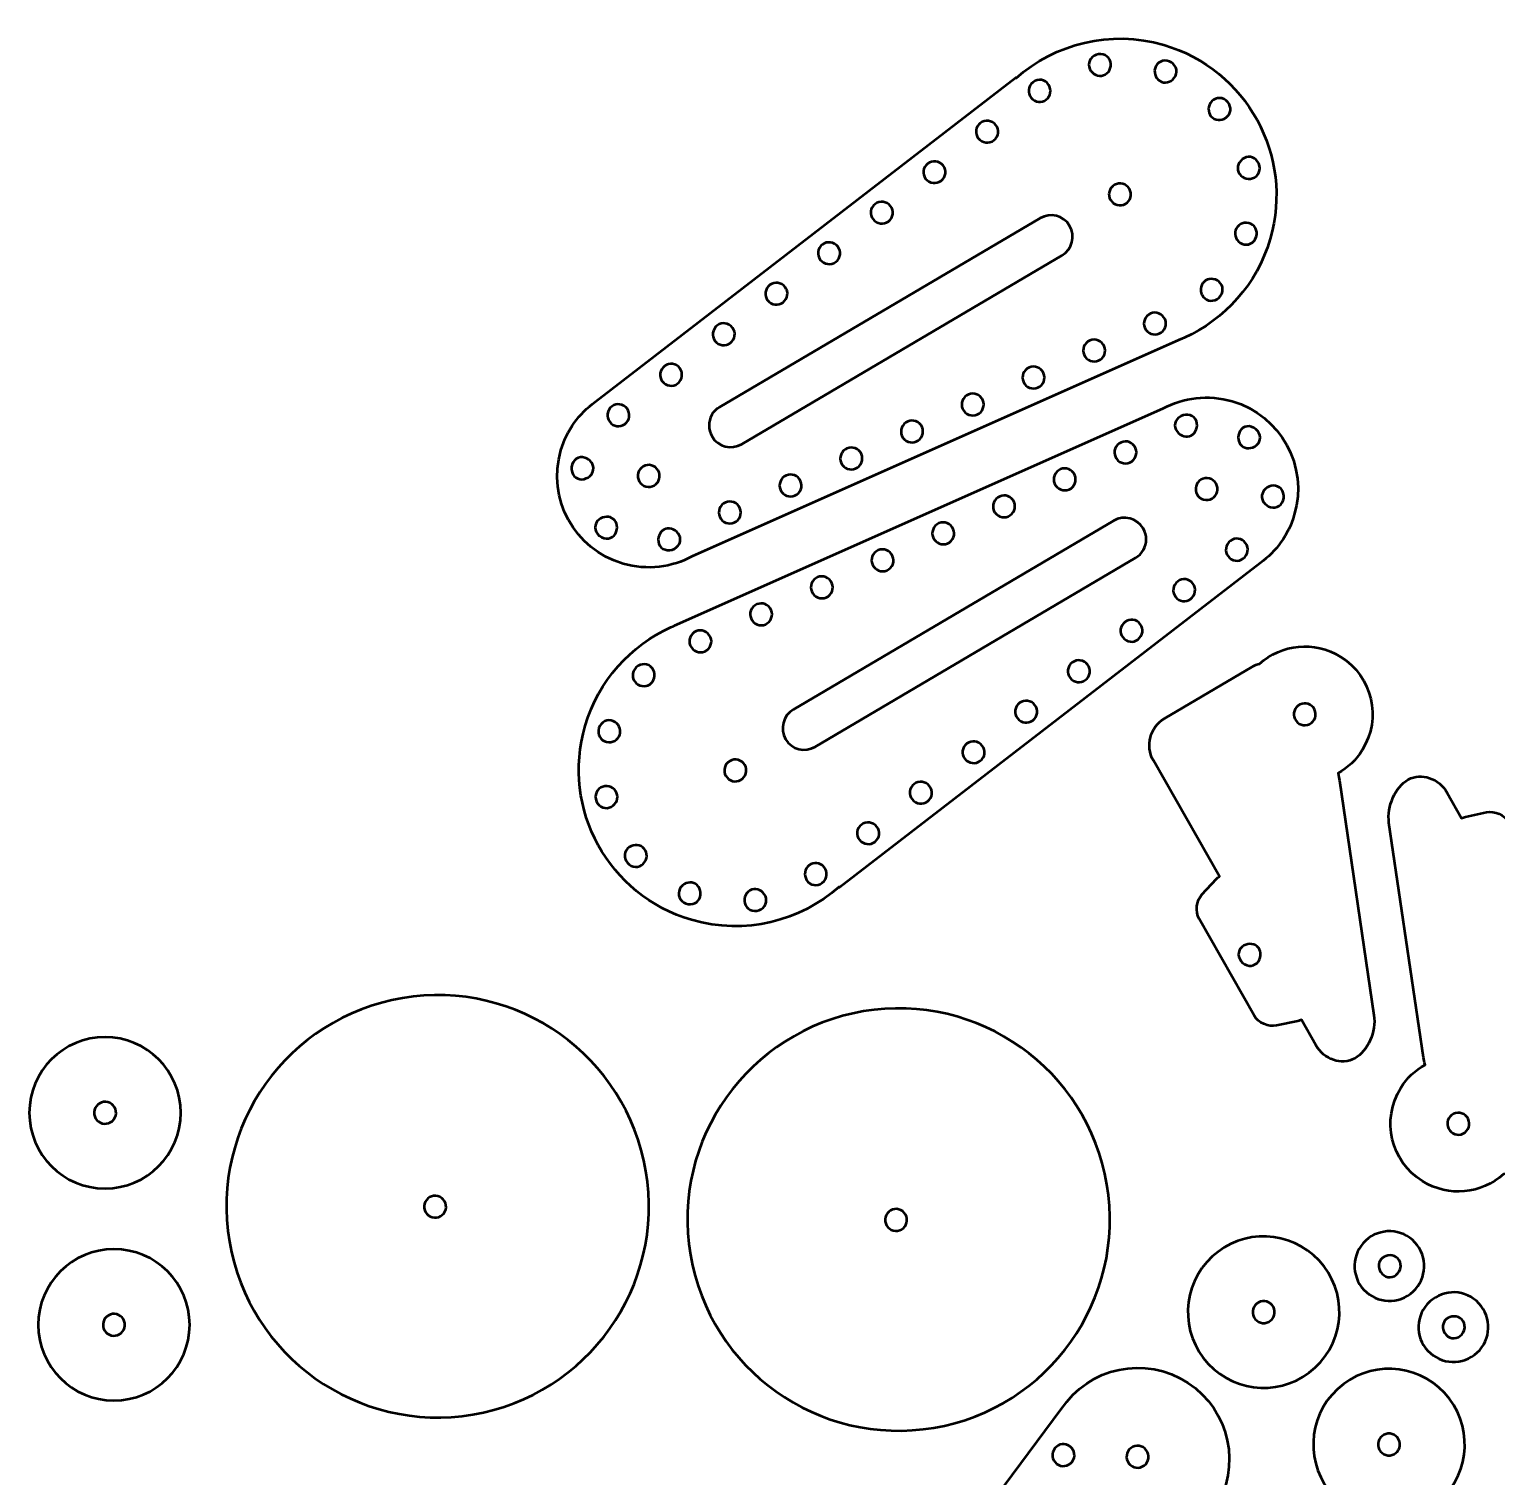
# Model space of a CAD drawing. Header units: inches. Extents: x 1.8 to 45.8, y -63.5 to -2.9.
# Drawn here: x 12.04 to 24.56, y -15.25 to -2.89 of the extents above; entities that cross this region are included whole.
import ezdxf

# ---------------------------------------------------------------- set-up
doc = ezdxf.new("R2010")
doc.units = ezdxf.units.IN
doc.header["$MEASUREMENT"] = 0
for name, color, linetype in [('2', 7, 'Continuous'), ('4', 7, 'Continuous'), ('5', 7, 'Continuous'), ('6', 7, 'Continuous')]:
    doc.layers.add(name, color=color, linetype=linetype)

# ---------------------------------------------------------------- blocks, each defined once
blk = doc.blocks.new('block 86')
at = {"layer": '4', "color": 32, "lineweight": 50, "true_color": 0xf26522}
blk.add_open_spline([(16.774, -6.727), (16.725, -6.74), (16.672, -6.707), (16.667, -6.646), (16.662, -6.585), (16.71, -6.535), (16.761, -6.541), (16.812, -6.547), (16.85, -6.59), (16.853, -6.632), (16.856, -6.674), (16.825, -6.714), (16.774, -6.727)], degree=3, knots=[0, 0, 0, 0, 1, 1, 1, 2, 2, 2, 3, 3, 3, 4, 4, 4, 4], dxfattribs=at)
blk = doc.blocks.new('block 87')
at = {"layer": '4', "color": 32, "lineweight": 50, "true_color": 0xf26522}
blk.add_open_spline([(17.049, -7.178), (17.033, -7.226), (16.976, -7.253), (16.922, -7.224), (16.868, -7.195), (16.853, -7.128), (16.886, -7.088), (16.918, -7.048), (16.975, -7.04), (17.012, -7.06), (17.049, -7.08), (17.065, -7.128), (17.049, -7.178)], degree=3, knots=[0, 0, 0, 0, 1, 1, 1, 2, 2, 2, 3, 3, 3, 4, 4, 4, 4], dxfattribs=at)
blk = doc.blocks.new('block 88')
at = {"layer": '4', "color": 32, "lineweight": 50, "true_color": 0xf26522}
blk.add_open_spline([(17.577, -7.191), (17.608, -7.232), (17.599, -7.294), (17.546, -7.322), (17.493, -7.352), (17.428, -7.328), (17.412, -7.279), (17.396, -7.23), (17.42, -7.179), (17.457, -7.158), (17.495, -7.138), (17.545, -7.151), (17.577, -7.191)], degree=3, knots=[0, 0, 0, 0, 1, 1, 1, 2, 2, 2, 3, 3, 3, 4, 4, 4, 4], dxfattribs=at)
blk = doc.blocks.new('block 89')
at = {"layer": '4', "color": 32, "lineweight": 50, "true_color": 0xf26522}
blk.add_open_spline([(18.095, -6.96), (18.124, -7.002), (18.114, -7.06), (18.071, -7.09), (18.029, -7.119), (17.971, -7.109), (17.941, -7.066), (17.912, -7.024), (17.922, -6.966), (17.965, -6.936), (18.007, -6.907), (18.066, -6.917), (18.095, -6.96)], degree=3, knots=[0, 0, 0, 0, 1, 1, 1, 2, 2, 2, 3, 3, 3, 4, 4, 4, 4], dxfattribs=at)
blk = doc.blocks.new('block 90')
at = {"layer": '4', "color": 32, "lineweight": 50, "true_color": 0xf26522}
blk.add_open_spline([(18.613, -6.729), (18.643, -6.772), (18.632, -6.83), (18.59, -6.859), (18.547, -6.888), (18.489, -6.878), (18.46, -6.836), (18.43, -6.793), (18.441, -6.735), (18.483, -6.706), (18.526, -6.676), (18.584, -6.687), (18.613, -6.729)], degree=3, knots=[0, 0, 0, 0, 1, 1, 1, 2, 2, 2, 3, 3, 3, 4, 4, 4, 4], dxfattribs=at)
blk = doc.blocks.new('block 91')
at = {"layer": '4', "color": 32, "lineweight": 50, "true_color": 0xf26522}
blk.add_open_spline([(19.132, -6.499), (19.161, -6.541), (19.15, -6.599), (19.108, -6.629), (19.066, -6.658), (19.007, -6.648), (18.978, -6.605), (18.948, -6.563), (18.959, -6.505), (19.001, -6.475), (19.044, -6.446), (19.102, -6.456), (19.132, -6.499)], degree=3, knots=[0, 0, 0, 0, 1, 1, 1, 2, 2, 2, 3, 3, 3, 4, 4, 4, 4], dxfattribs=at)
blk = doc.blocks.new('block 92')
at = {"layer": '4', "color": 32, "lineweight": 50, "true_color": 0xf26522}
blk.add_open_spline([(19.65, -6.268), (19.679, -6.311), (19.669, -6.369), (19.626, -6.398), (19.584, -6.428), (19.526, -6.417), (19.496, -6.375), (19.467, -6.332), (19.477, -6.274), (19.52, -6.245), (19.562, -6.215), (19.62, -6.226), (19.65, -6.268)], degree=3, knots=[0, 0, 0, 0, 1, 1, 1, 2, 2, 2, 3, 3, 3, 4, 4, 4, 4], dxfattribs=at)
blk = doc.blocks.new('block 93')
at = {"layer": '4', "color": 32, "lineweight": 50, "true_color": 0xf26522}
blk.add_open_spline([(20.168, -6.038), (20.198, -6.08), (20.187, -6.138), (20.145, -6.168), (20.102, -6.197), (20.044, -6.187), (20.014, -6.144), (19.985, -6.102), (19.995, -6.044), (20.038, -6.014), (20.08, -5.985), (20.139, -5.995), (20.168, -6.038)], degree=3, knots=[0, 0, 0, 0, 1, 1, 1, 2, 2, 2, 3, 3, 3, 4, 4, 4, 4], dxfattribs=at)
blk = doc.blocks.new('block 94')
at = {"layer": '4', "color": 32, "lineweight": 50, "true_color": 0xf26522}
blk.add_open_spline([(20.686, -5.807), (20.716, -5.85), (20.705, -5.908), (20.663, -5.937), (20.621, -5.967), (20.562, -5.956), (20.533, -5.914), (20.503, -5.872), (20.514, -5.813), (20.556, -5.784), (20.599, -5.754), (20.657, -5.765), (20.686, -5.807)], degree=3, knots=[0, 0, 0, 0, 1, 1, 1, 2, 2, 2, 3, 3, 3, 4, 4, 4, 4], dxfattribs=at)
blk = doc.blocks.new('block 95')
at = {"layer": '4', "color": 32, "lineweight": 50, "true_color": 0xf26522}
blk.add_open_spline([(21.205, -5.577), (21.234, -5.619), (21.224, -5.677), (21.181, -5.707), (21.139, -5.736), (21.081, -5.726), (21.051, -5.683), (21.021, -5.641), (21.032, -5.583), (21.074, -5.554), (21.117, -5.524), (21.175, -5.535), (21.205, -5.577)], degree=3, knots=[0, 0, 0, 0, 1, 1, 1, 2, 2, 2, 3, 3, 3, 4, 4, 4, 4], dxfattribs=at)
blk = doc.blocks.new('block 96')
at = {"layer": '4', "color": 32, "lineweight": 50, "true_color": 0xf26522}
blk.add_open_spline([(21.723, -5.347), (21.753, -5.389), (21.742, -5.447), (21.7, -5.476), (21.657, -5.506), (21.599, -5.495), (21.569, -5.453), (21.54, -5.411), (21.55, -5.352), (21.593, -5.323), (21.635, -5.294), (21.694, -5.304), (21.723, -5.347)], degree=3, knots=[0, 0, 0, 0, 1, 1, 1, 2, 2, 2, 3, 3, 3, 4, 4, 4, 4], dxfattribs=at)
blk = doc.blocks.new('block 97')
at = {"layer": '4', "color": 32, "lineweight": 50, "true_color": 0xf26522}
blk.add_open_spline([(22.179, -5.032), (22.224, -5.058), (22.239, -5.116), (22.206, -5.163), (22.174, -5.209), (22.111, -5.218), (22.072, -5.184), (22.032, -5.151), (22.027, -5.093), (22.054, -5.055), (22.081, -5.017), (22.135, -5.006), (22.179, -5.032)], degree=3, knots=[0, 0, 0, 0, 1, 1, 1, 2, 2, 2, 3, 3, 3, 4, 4, 4, 4], dxfattribs=at)
blk = doc.blocks.new('block 98')
at = {"layer": '4', "color": 32, "lineweight": 50, "true_color": 0xf26522}
blk.add_open_spline([(22.428, -4.539), (22.48, -4.54), (22.521, -4.584), (22.515, -4.64), (22.509, -4.696), (22.459, -4.735), (22.408, -4.724), (22.357, -4.714), (22.325, -4.666), (22.33, -4.62), (22.335, -4.573), (22.377, -4.538), (22.428, -4.539)], degree=3, knots=[0, 0, 0, 0, 1, 1, 1, 2, 2, 2, 3, 3, 3, 4, 4, 4, 4], dxfattribs=at)
blk = doc.blocks.new('block 99')
at = {"layer": '4', "color": 32, "lineweight": 50, "true_color": 0xf26522}
blk.add_open_spline([(22.407, -3.987), (22.453, -3.962), (22.511, -3.981), (22.532, -4.033), (22.555, -4.085), (22.529, -4.144), (22.48, -4.159), (22.43, -4.175), (22.379, -4.149), (22.36, -4.106), (22.342, -4.062), (22.362, -4.011), (22.407, -3.987)], degree=3, knots=[0, 0, 0, 0, 1, 1, 1, 2, 2, 2, 3, 3, 3, 4, 4, 4, 4], dxfattribs=at)
blk = doc.blocks.new('block 100')
at = {"layer": '4', "color": 32, "lineweight": 50, "true_color": 0xf26522}
blk.add_open_spline([(22.121, -3.514), (22.149, -3.471), (22.209, -3.459), (22.253, -3.494), (22.297, -3.529), (22.304, -3.592), (22.267, -3.63), (22.232, -3.667), (22.174, -3.67), (22.137, -3.641), (22.101, -3.611), (22.093, -3.557), (22.121, -3.514)], degree=3, knots=[0, 0, 0, 0, 1, 1, 1, 2, 2, 2, 3, 3, 3, 4, 4, 4, 4], dxfattribs=at)
blk = doc.blocks.new('block 101')
at = {"layer": '4', "color": 32, "lineweight": 50, "true_color": 0xf26522}
blk.add_open_spline([(21.644, -3.237), (21.647, -3.185), (21.694, -3.146), (21.75, -3.156), (21.805, -3.165), (21.841, -3.218), (21.828, -3.268), (21.814, -3.318), (21.765, -3.348), (21.719, -3.34), (21.672, -3.333), (21.64, -3.288), (21.644, -3.237)], degree=3, knots=[0, 0, 0, 0, 1, 1, 1, 2, 2, 2, 3, 3, 3, 4, 4, 4, 4], dxfattribs=at)
blk = doc.blocks.new('block 102')
at = {"layer": '4', "color": 32, "lineweight": 50, "true_color": 0xf26522}
blk.add_open_spline([(21.091, -3.226), (21.07, -3.179), (21.091, -3.123), (21.145, -3.104), (21.198, -3.085), (21.255, -3.114), (21.267, -3.164), (21.28, -3.214), (21.251, -3.264), (21.207, -3.28), (21.163, -3.296), (21.113, -3.273), (21.091, -3.226)], degree=3, knots=[0, 0, 0, 0, 1, 1, 1, 2, 2, 2, 3, 3, 3, 4, 4, 4, 4], dxfattribs=at)
blk = doc.blocks.new('block 103')
at = {"layer": '4', "color": 32, "lineweight": 50, "true_color": 0xf26522}
blk.add_open_spline([(20.602, -3.484), (20.582, -3.468), (20.57, -3.445), (20.569, -3.422), (20.567, -3.397), (20.572, -3.373), (20.591, -3.352), (20.628, -3.31), (20.692, -3.307), (20.727, -3.345), (20.762, -3.383), (20.762, -3.441), (20.731, -3.476), (20.7, -3.51), (20.642, -3.519), (20.602, -3.484)], degree=3, knots=[0, 0, 0, 0, 1, 1, 1, 2, 2, 2, 3, 3, 3, 4, 4, 4, 5, 5, 5, 5], dxfattribs=at)
blk = doc.blocks.new('block 104')
at = {"layer": '4', "color": 32, "lineweight": 50, "true_color": 0xf26522}
blk.add_open_spline([(20.152, -3.83), (20.112, -3.797), (20.108, -3.739), (20.142, -3.7), (20.176, -3.662), (20.236, -3.658), (20.276, -3.692), (20.315, -3.725), (20.32, -3.783), (20.286, -3.821), (20.251, -3.86), (20.191, -3.864), (20.152, -3.83)], degree=3, knots=[0, 0, 0, 0, 1, 1, 1, 2, 2, 2, 3, 3, 3, 4, 4, 4, 4], dxfattribs=at)
blk = doc.blocks.new('block 105')
at = {"layer": '4', "color": 32, "lineweight": 50, "true_color": 0xf26522}
blk.add_open_spline([(19.702, -4.176), (19.663, -4.143), (19.659, -4.084), (19.693, -4.046), (19.727, -4.008), (19.787, -4.004), (19.826, -4.037), (19.865, -4.071), (19.87, -4.129), (19.836, -4.168), (19.801, -4.206), (19.742, -4.21), (19.702, -4.176)], degree=3, knots=[0, 0, 0, 0, 1, 1, 1, 2, 2, 2, 3, 3, 3, 4, 4, 4, 4], dxfattribs=at)
blk = doc.blocks.new('block 106')
at = {"layer": '4', "color": 32, "lineweight": 50, "true_color": 0xf26522}
blk.add_open_spline([(19.253, -4.522), (19.214, -4.489), (19.209, -4.43), (19.244, -4.392), (19.278, -4.353), (19.337, -4.349), (19.377, -4.383), (19.416, -4.417), (19.42, -4.475), (19.386, -4.514), (19.351, -4.553), (19.292, -4.556), (19.253, -4.522)], degree=3, knots=[0, 0, 0, 0, 1, 1, 1, 2, 2, 2, 3, 3, 3, 4, 4, 4, 4], dxfattribs=at)
blk = doc.blocks.new('block 107')
at = {"layer": '4', "color": 32, "lineweight": 50, "true_color": 0xf26522}
blk.add_open_spline([(18.803, -4.868), (18.764, -4.834), (18.76, -4.776), (18.795, -4.737), (18.829, -4.699), (18.888, -4.695), (18.927, -4.729), (18.966, -4.763), (18.97, -4.822), (18.936, -4.86), (18.901, -4.899), (18.842, -4.902), (18.803, -4.868)], degree=3, knots=[0, 0, 0, 0, 1, 1, 1, 2, 2, 2, 3, 3, 3, 4, 4, 4, 4], dxfattribs=at)
blk = doc.blocks.new('block 108')
at = {"layer": '4', "color": 32, "lineweight": 50, "true_color": 0xf26522}
blk.add_open_spline([(18.353, -5.214), (18.315, -5.18), (18.311, -5.121), (18.346, -5.083), (18.38, -5.044), (18.439, -5.041), (18.478, -5.075), (18.516, -5.109), (18.52, -5.168), (18.486, -5.206), (18.451, -5.245), (18.392, -5.249), (18.353, -5.214)], degree=3, knots=[0, 0, 0, 0, 1, 1, 1, 2, 2, 2, 3, 3, 3, 4, 4, 4, 4], dxfattribs=at)
blk = doc.blocks.new('block 109')
at = {"layer": '4', "color": 32, "lineweight": 50, "true_color": 0xf26522}
blk.add_open_spline([(17.904, -5.56), (17.866, -5.526), (17.862, -5.467), (17.897, -5.428), (17.931, -5.39), (17.99, -5.386), (18.028, -5.421), (18.067, -5.455), (18.07, -5.514), (18.036, -5.553), (18.001, -5.591), (17.942, -5.595), (17.904, -5.56)], degree=3, knots=[0, 0, 0, 0, 1, 1, 1, 2, 2, 2, 3, 3, 3, 4, 4, 4, 4], dxfattribs=at)
blk = doc.blocks.new('block 110')
at = {"layer": '4', "color": 32, "lineweight": 50, "true_color": 0xf26522}
blk.add_open_spline([(17.454, -5.906), (17.416, -5.872), (17.413, -5.812), (17.448, -5.774), (17.482, -5.735), (17.541, -5.732), (17.579, -5.767), (17.617, -5.801), (17.62, -5.86), (17.586, -5.899), (17.551, -5.938), (17.492, -5.941), (17.454, -5.906)], degree=3, knots=[0, 0, 0, 0, 1, 1, 1, 2, 2, 2, 3, 3, 3, 4, 4, 4, 4], dxfattribs=at)
blk = doc.blocks.new('block 111')
at = {"layer": '4', "color": 32, "lineweight": 50, "true_color": 0xf26522}
blk.add_open_spline([(17.005, -6.252), (16.967, -6.218), (16.964, -6.158), (16.998, -6.119), (17.033, -6.081), (17.091, -6.078), (17.129, -6.112), (17.167, -6.147), (17.17, -6.207), (17.136, -6.245), (17.101, -6.284), (17.042, -6.287), (17.005, -6.252)], degree=3, knots=[0, 0, 0, 0, 1, 1, 1, 2, 2, 2, 3, 3, 3, 4, 4, 4, 4], dxfattribs=at)
blk = doc.blocks.new('block 112')
at = {"layer": '4', "color": 32, "lineweight": 50, "true_color": 0xf26522}
blk.add_open_spline([(22.638, -6.786), (22.688, -6.773), (22.741, -6.806), (22.746, -6.867), (22.751, -6.928), (22.703, -6.977), (22.652, -6.971), (22.6, -6.966), (22.563, -6.923), (22.56, -6.881), (22.556, -6.838), (22.588, -6.799), (22.638, -6.786)], degree=3, knots=[0, 0, 0, 0, 1, 1, 1, 2, 2, 2, 3, 3, 3, 4, 4, 4, 4], dxfattribs=at)
blk = doc.blocks.new('block 113')
at = {"layer": '4', "color": 32, "lineweight": 50, "true_color": 0xf26522}
blk.add_open_spline([(22.364, -6.335), (22.38, -6.286), (22.436, -6.26), (22.49, -6.289), (22.544, -6.318), (22.559, -6.385), (22.527, -6.425), (22.494, -6.465), (22.438, -6.473), (22.4, -6.453), (22.363, -6.432), (22.347, -6.384), (22.364, -6.335)], degree=3, knots=[0, 0, 0, 0, 1, 1, 1, 2, 2, 2, 3, 3, 3, 4, 4, 4, 4], dxfattribs=at)
blk = doc.blocks.new('block 114')
at = {"layer": '4', "color": 32, "lineweight": 50, "true_color": 0xf26522}
blk.add_open_spline([(21.836, -6.321), (21.804, -6.281), (21.813, -6.219), (21.867, -6.19), (21.92, -6.161), (21.984, -6.184), (22, -6.234), (22.017, -6.283), (21.993, -6.334), (21.955, -6.355), (21.917, -6.375), (21.868, -6.362), (21.836, -6.321)], degree=3, knots=[0, 0, 0, 0, 1, 1, 1, 2, 2, 2, 3, 3, 3, 4, 4, 4, 4], dxfattribs=at)
blk = doc.blocks.new('block 115')
at = {"layer": '4', "color": 32, "lineweight": 50, "true_color": 0xf26522}
blk.add_open_spline([(21.318, -6.553), (21.288, -6.511), (21.299, -6.452), (21.341, -6.423), (21.384, -6.394), (21.442, -6.404), (21.471, -6.447), (21.501, -6.489), (21.49, -6.547), (21.448, -6.577), (21.405, -6.606), (21.347, -6.596), (21.318, -6.553)], degree=3, knots=[0, 0, 0, 0, 1, 1, 1, 2, 2, 2, 3, 3, 3, 4, 4, 4, 4], dxfattribs=at)
blk = doc.blocks.new('block 116')
at = {"layer": '4', "color": 32, "lineweight": 50, "true_color": 0xf26522}
blk.add_open_spline([(20.799, -6.783), (20.77, -6.741), (20.78, -6.683), (20.823, -6.653), (20.865, -6.624), (20.924, -6.634), (20.953, -6.677), (20.982, -6.719), (20.972, -6.778), (20.93, -6.807), (20.887, -6.836), (20.829, -6.826), (20.799, -6.783)], degree=3, knots=[0, 0, 0, 0, 1, 1, 1, 2, 2, 2, 3, 3, 3, 4, 4, 4, 4], dxfattribs=at)
blk = doc.blocks.new('block 117')
at = {"layer": '4', "color": 32, "lineweight": 50, "true_color": 0xf26522}
blk.add_open_spline([(20.281, -7.014), (20.252, -6.971), (20.262, -6.913), (20.305, -6.884), (20.347, -6.855), (20.405, -6.865), (20.435, -6.908), (20.464, -6.95), (20.454, -7.008), (20.411, -7.037), (20.369, -7.067), (20.31, -7.056), (20.281, -7.014)], degree=3, knots=[0, 0, 0, 0, 1, 1, 1, 2, 2, 2, 3, 3, 3, 4, 4, 4, 4], dxfattribs=at)
blk = doc.blocks.new('block 118')
at = {"layer": '4', "color": 32, "lineweight": 50, "true_color": 0xf26522}
blk.add_open_spline([(19.763, -7.244), (19.733, -7.202), (19.744, -7.144), (19.786, -7.114), (19.829, -7.085), (19.887, -7.095), (19.916, -7.138), (19.946, -7.18), (19.936, -7.238), (19.893, -7.268), (19.851, -7.297), (19.792, -7.287), (19.763, -7.244)], degree=3, knots=[0, 0, 0, 0, 1, 1, 1, 2, 2, 2, 3, 3, 3, 4, 4, 4, 4], dxfattribs=at)
blk = doc.blocks.new('block 119')
at = {"layer": '4', "color": 32, "lineweight": 50, "true_color": 0xf26522}
blk.add_open_spline([(19.245, -7.475), (19.215, -7.432), (19.225, -7.374), (19.268, -7.345), (19.31, -7.315), (19.369, -7.326), (19.398, -7.368), (19.428, -7.411), (19.417, -7.469), (19.375, -7.498), (19.332, -7.528), (19.274, -7.517), (19.245, -7.475)], degree=3, knots=[0, 0, 0, 0, 1, 1, 1, 2, 2, 2, 3, 3, 3, 4, 4, 4, 4], dxfattribs=at)
blk = doc.blocks.new('block 120')
at = {"layer": '4', "color": 32, "lineweight": 50, "true_color": 0xf26522}
blk.add_open_spline([(18.726, -7.705), (18.697, -7.663), (18.707, -7.605), (18.75, -7.575), (18.792, -7.546), (18.85, -7.556), (18.88, -7.599), (18.909, -7.641), (18.899, -7.699), (18.857, -7.729), (18.814, -7.758), (18.756, -7.748), (18.726, -7.705)], degree=3, knots=[0, 0, 0, 0, 1, 1, 1, 2, 2, 2, 3, 3, 3, 4, 4, 4, 4], dxfattribs=at)
blk = doc.blocks.new('block 121')
at = {"layer": '4', "color": 32, "lineweight": 50, "true_color": 0xf26522}
blk.add_open_spline([(18.208, -7.936), (18.178, -7.893), (18.189, -7.835), (18.231, -7.806), (18.274, -7.777), (18.332, -7.787), (18.362, -7.829), (18.391, -7.872), (18.381, -7.93), (18.338, -7.959), (18.296, -7.989), (18.237, -7.978), (18.208, -7.936)], degree=3, knots=[0, 0, 0, 0, 1, 1, 1, 2, 2, 2, 3, 3, 3, 4, 4, 4, 4], dxfattribs=at)
blk = doc.blocks.new('block 122')
at = {"layer": '4', "color": 32, "lineweight": 50, "true_color": 0xf26522}
blk.add_open_spline([(17.69, -8.166), (17.66, -8.124), (17.671, -8.066), (17.713, -8.036), (17.755, -8.007), (17.814, -8.017), (17.843, -8.06), (17.873, -8.102), (17.863, -8.16), (17.82, -8.19), (17.778, -8.219), (17.719, -8.209), (17.69, -8.166)], degree=3, knots=[0, 0, 0, 0, 1, 1, 1, 2, 2, 2, 3, 3, 3, 4, 4, 4, 4], dxfattribs=at)
blk = doc.blocks.new('block 123')
at = {"layer": '4', "color": 32, "lineweight": 50, "true_color": 0xf26522}
blk.add_open_spline([(17.233, -8.481), (17.189, -8.455), (17.174, -8.396), (17.206, -8.35), (17.238, -8.304), (17.302, -8.295), (17.341, -8.328), (17.38, -8.362), (17.386, -8.419), (17.359, -8.458), (17.332, -8.496), (17.278, -8.507), (17.233, -8.481)], degree=3, knots=[0, 0, 0, 0, 1, 1, 1, 2, 2, 2, 3, 3, 3, 4, 4, 4, 4], dxfattribs=at)
blk = doc.blocks.new('block 124')
at = {"layer": '4', "color": 32, "lineweight": 50, "true_color": 0xf26522}
blk.add_open_spline([(16.984, -8.974), (16.933, -8.973), (16.891, -8.929), (16.897, -8.873), (16.903, -8.817), (16.954, -8.778), (17.005, -8.788), (17.055, -8.799), (17.088, -8.846), (17.083, -8.893), (17.078, -8.94), (17.036, -8.975), (16.984, -8.974)], degree=3, knots=[0, 0, 0, 0, 1, 1, 1, 2, 2, 2, 3, 3, 3, 4, 4, 4, 4], dxfattribs=at)
blk = doc.blocks.new('block 125')
at = {"layer": '4', "color": 32, "lineweight": 50, "true_color": 0xf26522}
blk.add_open_spline([(17.005, -9.526), (16.96, -9.55), (16.902, -9.532), (16.88, -9.48), (16.858, -9.428), (16.884, -9.369), (16.933, -9.354), (16.982, -9.338), (17.034, -9.364), (17.052, -9.407), (17.071, -9.45), (17.051, -9.502), (17.005, -9.526)], degree=3, knots=[0, 0, 0, 0, 1, 1, 1, 2, 2, 2, 3, 3, 3, 4, 4, 4, 4], dxfattribs=at)
blk = doc.blocks.new('block 126')
at = {"layer": '4', "color": 32, "lineweight": 50, "true_color": 0xf26522}
blk.add_open_spline([(17.291, -9.999), (17.263, -10.042), (17.203, -10.054), (17.159, -10.018), (17.115, -9.983), (17.109, -9.92), (17.145, -9.883), (17.181, -9.845), (17.239, -9.843), (17.275, -9.872), (17.312, -9.901), (17.32, -9.956), (17.291, -9.999)], degree=3, knots=[0, 0, 0, 0, 1, 1, 1, 2, 2, 2, 3, 3, 3, 4, 4, 4, 4], dxfattribs=at)
blk = doc.blocks.new('block 127')
at = {"layer": '4', "color": 32, "lineweight": 50, "true_color": 0xf26522}
blk.add_open_spline([(17.769, -10.276), (17.765, -10.328), (17.719, -10.366), (17.663, -10.357), (17.607, -10.348), (17.572, -10.295), (17.585, -10.245), (17.598, -10.195), (17.648, -10.165), (17.694, -10.173), (17.74, -10.18), (17.773, -10.225), (17.769, -10.276)], degree=3, knots=[0, 0, 0, 0, 1, 1, 1, 2, 2, 2, 3, 3, 3, 4, 4, 4, 4], dxfattribs=at)
blk = doc.blocks.new('block 128')
at = {"layer": '4', "color": 32, "lineweight": 50, "true_color": 0xf26522}
blk.add_open_spline([(18.321, -10.287), (18.343, -10.333), (18.321, -10.39), (18.268, -10.409), (18.215, -10.428), (18.158, -10.399), (18.145, -10.349), (18.133, -10.299), (18.161, -10.248), (18.206, -10.233), (18.25, -10.217), (18.3, -10.24), (18.321, -10.287)], degree=3, knots=[0, 0, 0, 0, 1, 1, 1, 2, 2, 2, 3, 3, 3, 4, 4, 4, 4], dxfattribs=at)
blk = doc.blocks.new('block 129')
at = {"layer": '4', "color": 32, "lineweight": 50, "true_color": 0xf26522}
blk.add_open_spline([(18.811, -10.028), (18.831, -10.045), (18.842, -10.068), (18.844, -10.091), (18.846, -10.115), (18.841, -10.14), (18.822, -10.161), (18.785, -10.203), (18.721, -10.205), (18.685, -10.167), (18.65, -10.13), (18.651, -10.072), (18.682, -10.037), (18.712, -10.003), (18.77, -9.994), (18.811, -10.028)], degree=3, knots=[0, 0, 0, 0, 1, 1, 1, 2, 2, 2, 3, 3, 3, 4, 4, 4, 5, 5, 5, 5], dxfattribs=at)
blk = doc.blocks.new('block 130')
at = {"layer": '4', "color": 32, "lineweight": 50, "true_color": 0xf26522}
blk.add_open_spline([(19.261, -9.682), (19.3, -9.716), (19.305, -9.774), (19.271, -9.812), (19.237, -9.851), (19.177, -9.855), (19.137, -9.821), (19.097, -9.788), (19.093, -9.73), (19.127, -9.691), (19.161, -9.653), (19.221, -9.649), (19.261, -9.682)], degree=3, knots=[0, 0, 0, 0, 1, 1, 1, 2, 2, 2, 3, 3, 3, 4, 4, 4, 4], dxfattribs=at)
blk = doc.blocks.new('block 131')
at = {"layer": '4', "color": 32, "lineweight": 50, "true_color": 0xf26522}
blk.add_open_spline([(19.71, -9.336), (19.75, -9.37), (19.754, -9.428), (19.72, -9.467), (19.686, -9.505), (19.626, -9.509), (19.587, -9.475), (19.547, -9.442), (19.543, -9.384), (19.577, -9.345), (19.611, -9.306), (19.671, -9.302), (19.71, -9.336)], degree=3, knots=[0, 0, 0, 0, 1, 1, 1, 2, 2, 2, 3, 3, 3, 4, 4, 4, 4], dxfattribs=at)
blk = doc.blocks.new('block 132')
at = {"layer": '4', "color": 32, "lineweight": 50, "true_color": 0xf26522}
blk.add_open_spline([(20.16, -8.99), (20.199, -9.024), (20.203, -9.083), (20.169, -9.121), (20.135, -9.159), (20.075, -9.163), (20.036, -9.129), (19.997, -9.096), (19.993, -9.037), (20.027, -8.999), (20.061, -8.96), (20.121, -8.956), (20.16, -8.99)], degree=3, knots=[0, 0, 0, 0, 1, 1, 1, 2, 2, 2, 3, 3, 3, 4, 4, 4, 4], dxfattribs=at)
blk = doc.blocks.new('block 133')
at = {"layer": '4', "color": 32, "lineweight": 50, "true_color": 0xf26522}
blk.add_open_spline([(20.61, -8.644), (20.648, -8.678), (20.652, -8.737), (20.618, -8.776), (20.584, -8.814), (20.524, -8.818), (20.485, -8.784), (20.446, -8.75), (20.443, -8.691), (20.477, -8.652), (20.511, -8.614), (20.571, -8.61), (20.61, -8.644)], degree=3, knots=[0, 0, 0, 0, 1, 1, 1, 2, 2, 2, 3, 3, 3, 4, 4, 4, 4], dxfattribs=at)
blk = doc.blocks.new('block 134')
at = {"layer": '4', "color": 32, "lineweight": 50, "true_color": 0xf26522}
blk.add_open_spline([(21.059, -8.298), (21.098, -8.332), (21.101, -8.392), (21.067, -8.43), (21.033, -8.468), (20.974, -8.472), (20.935, -8.438), (20.896, -8.404), (20.892, -8.345), (20.927, -8.306), (20.961, -8.268), (21.021, -8.264), (21.059, -8.298)], degree=3, knots=[0, 0, 0, 0, 1, 1, 1, 2, 2, 2, 3, 3, 3, 4, 4, 4, 4], dxfattribs=at)
blk = doc.blocks.new('block 135')
at = {"layer": '4', "color": 32, "lineweight": 50, "true_color": 0xf26522}
blk.add_open_spline([(21.509, -7.952), (21.547, -7.987), (21.551, -8.046), (21.516, -8.084), (21.482, -8.123), (21.423, -8.127), (21.384, -8.092), (21.346, -8.058), (21.342, -7.999), (21.377, -7.96), (21.411, -7.921), (21.47, -7.918), (21.509, -7.952)], degree=3, knots=[0, 0, 0, 0, 1, 1, 1, 2, 2, 2, 3, 3, 3, 4, 4, 4, 4], dxfattribs=at)
blk = doc.blocks.new('block 136')
at = {"layer": '4', "color": 32, "lineweight": 50, "true_color": 0xf26522}
blk.add_open_spline([(21.958, -7.606), (21.996, -7.641), (22, -7.7), (21.965, -7.739), (21.931, -7.777), (21.872, -7.781), (21.834, -7.746), (21.796, -7.712), (21.792, -7.652), (21.827, -7.614), (21.861, -7.575), (21.92, -7.572), (21.958, -7.606)], degree=3, knots=[0, 0, 0, 0, 1, 1, 1, 2, 2, 2, 3, 3, 3, 4, 4, 4, 4], dxfattribs=at)
blk = doc.blocks.new('block 137')
at = {"layer": '4', "color": 32, "lineweight": 50, "true_color": 0xf26522}
blk.add_open_spline([(22.408, -7.26), (22.446, -7.295), (22.449, -7.355), (22.414, -7.393), (22.38, -7.432), (22.321, -7.435), (22.283, -7.4), (22.245, -7.366), (22.242, -7.306), (22.277, -7.267), (22.311, -7.229), (22.37, -7.225), (22.408, -7.26)], degree=3, knots=[0, 0, 0, 0, 1, 1, 1, 2, 2, 2, 3, 3, 3, 4, 4, 4, 4], dxfattribs=at)

msp = doc.modelspace()

# ---------------------------------------------------------------- linework, layer by layer
at = {"layer": '2', "color": 114, "lineweight": 50, "true_color": 0x00a651}
for points in [[(15.824, -14.715), (14.843, -14.88), (13.912, -14.219), (13.747, -13.237), (13.581, -12.255), (14.242, -11.325), (15.224, -11.159), (16.206, -10.993), (17.136, -11.655), (17.302, -12.637), (17.468, -13.618), (16.806, -14.549), (15.824, -14.715)], [(19.759, -14.828), (18.777, -14.993), (17.847, -14.332), (17.681, -13.35), (17.515, -12.368), (18.177, -11.438), (19.159, -11.272), (20.14, -11.106), (21.071, -11.768), (21.236, -12.75), (21.402, -13.731), (20.741, -14.662), (19.759, -14.828)], [(13.332, -12.139), (13.332, -12.495), (13.042, -12.785), (12.685, -12.785), (12.329, -12.785), (12.039, -12.495), (12.039, -12.139), (12.039, -11.782), (12.329, -11.492), (12.685, -11.492), (13.042, -11.492), (13.332, -11.782), (13.332, -12.139)], [(12.68, -12.232), (12.628, -12.229), (12.589, -12.184), (12.592, -12.133), (12.596, -12.081), (12.64, -12.042), (12.691, -12.045), (12.743, -12.048), (12.782, -12.093), (12.779, -12.144), (12.776, -12.196), (12.731, -12.235), (12.68, -12.232)], [(15.409, -12.935), (15.412, -12.883), (15.456, -12.844), (15.508, -12.847), (15.56, -12.851), (15.599, -12.895), (15.596, -12.947), (15.592, -12.998), (15.548, -13.037), (15.496, -13.034), (15.445, -13.031), (15.406, -12.986), (15.409, -12.935)], [(19.344, -13.048), (19.347, -12.996), (19.391, -12.957), (19.443, -12.96), (19.494, -12.964), (19.534, -13.008), (19.53, -13.06), (19.527, -13.111), (19.483, -13.15), (19.431, -13.147), (19.379, -13.144), (19.34, -13.099), (19.344, -13.048)], [(13.408, -13.949), (13.408, -14.306), (13.118, -14.595), (12.761, -14.595), (12.404, -14.595), (12.115, -14.306), (12.115, -13.949), (12.115, -13.592), (12.404, -13.303), (12.761, -13.303), (13.118, -13.303), (13.408, -13.592), (13.408, -13.949)], [(12.756, -14.042), (12.704, -14.039), (12.665, -13.995), (12.668, -13.943), (12.671, -13.892), (12.716, -13.852), (12.767, -13.856), (12.819, -13.859), (12.858, -13.903), (12.855, -13.955), (12.851, -14.007), (12.807, -14.046), (12.756, -14.042)]]:
    msp.add_open_spline(points, degree=3, knots=[0, 0, 0, 0, 1, 1, 1, 2, 2, 2, 3, 3, 3, 4, 4, 4, 4], dxfattribs=at)
at = {"layer": '2', "color": 240, "lineweight": 50, "true_color": 0xed1c24}
for points in [[(12.68, -12.232), (12.628, -12.229), (12.589, -12.184), (12.592, -12.133), (12.596, -12.081), (12.64, -12.042), (12.691, -12.045), (12.743, -12.048), (12.782, -12.093), (12.779, -12.144), (12.776, -12.196), (12.731, -12.235), (12.68, -12.232)], [(12.756, -14.042), (12.704, -14.039), (12.665, -13.995), (12.668, -13.943), (12.671, -13.892), (12.716, -13.852), (12.767, -13.856), (12.819, -13.859), (12.858, -13.903), (12.855, -13.955), (12.851, -14.007), (12.807, -14.046), (12.756, -14.042)]]:
    msp.add_open_spline(points, degree=3, knots=[0, 0, 0, 0, 1, 1, 1, 2, 2, 2, 3, 3, 3, 4, 4, 4, 4], dxfattribs=at)
at = {"layer": '4', "color": 32, "lineweight": 50, "true_color": 0xf26522}
for points, knots in [([(21.721, -3.02), (21.264, -2.887), (20.794, -3.01), (20.462, -3.303), (20.462, -3.303), (20.459, -3.299), (20.459, -3.299), (20.459, -3.299), (16.869, -6.068), (16.869, -6.068), (16.733, -6.166), (16.627, -6.308), (16.576, -6.482), (16.455, -6.896), (16.693, -7.329), (17.107, -7.45), (17.313, -7.51), (17.524, -7.481), (17.699, -7.387), (17.699, -7.387), (21.868, -5.533), (21.868, -5.533), (21.873, -5.531), (21.878, -5.529), (21.883, -5.526), (21.883, -5.526), (21.897, -5.52), (21.897, -5.52), (21.897, -5.52), (21.897, -5.52), (21.897, -5.52), (22.24, -5.364), (22.516, -5.067), (22.629, -4.677), (22.836, -3.969), (22.429, -3.227), (21.721, -3.02)], [0, 0, 0, 0, 1, 1, 1, 2, 2, 2, 3, 3, 3, 4, 4, 4, 5, 5, 5, 6, 6, 6, 7, 7, 7, 8, 8, 8, 9, 9, 9, 10, 10, 10, 11, 11, 11, 12, 12, 12, 12]), ([(21.254, -4.291), (21.258, -4.239), (21.302, -4.2), (21.354, -4.204), (21.405, -4.207), (21.444, -4.252), (21.441, -4.303), (21.438, -4.355), (21.393, -4.394), (21.342, -4.39), (21.29, -4.387), (21.251, -4.342), (21.254, -4.291)], [0, 0, 0, 0, 1, 1, 1, 2, 2, 2, 3, 3, 3, 4, 4, 4, 4]), ([(20.853, -4.817), (20.853, -4.817), (18.119, -6.429), (18.119, -6.429), (18.031, -6.481), (17.918, -6.452), (17.866, -6.364), (17.849, -6.335), (17.841, -6.302), (17.841, -6.27), (17.841, -6.207), (17.873, -6.146), (17.931, -6.112), (17.931, -6.112), (20.666, -4.5), (20.666, -4.5), (20.753, -4.448), (20.866, -4.477), (20.918, -4.565), (20.97, -4.652), (20.941, -4.766), (20.853, -4.817)], [0, 0, 0, 0, 1, 1, 1, 2, 2, 2, 3, 3, 3, 4, 4, 4, 5, 5, 5, 6, 6, 6, 7, 7, 7, 7]), ([(22.306, -6.063), (22.099, -6.002), (21.889, -6.031), (21.714, -6.126), (21.714, -6.126), (17.545, -7.979), (17.545, -7.979), (17.539, -7.982), (17.534, -7.984), (17.529, -7.986), (17.529, -7.986), (17.515, -7.993), (17.515, -7.993), (17.515, -7.993), (17.515, -7.993), (17.515, -7.993), (17.173, -8.148), (16.897, -8.446), (16.783, -8.835), (16.577, -9.544), (16.983, -10.286), (17.692, -10.492), (18.149, -10.625), (18.618, -10.503), (18.951, -10.209), (18.951, -10.209), (18.954, -10.214), (18.954, -10.214), (18.954, -10.214), (22.544, -7.445), (22.544, -7.445), (22.68, -7.347), (22.786, -7.205), (22.836, -7.031), (22.957, -6.617), (22.72, -6.183), (22.306, -6.063)], [0, 0, 0, 0, 1, 1, 1, 2, 2, 2, 3, 3, 3, 4, 4, 4, 5, 5, 5, 6, 6, 6, 7, 7, 7, 8, 8, 8, 9, 9, 9, 10, 10, 10, 11, 11, 11, 12, 12, 12, 12]), ([(17.233, -6.694), (17.236, -6.643), (17.28, -6.604), (17.332, -6.607), (17.383, -6.611), (17.423, -6.655), (17.419, -6.707), (17.416, -6.758), (17.371, -6.797), (17.32, -6.794), (17.268, -6.79), (17.229, -6.746), (17.233, -6.694)], [0, 0, 0, 0, 1, 1, 1, 2, 2, 2, 3, 3, 3, 4, 4, 4, 4]), ([(22.18, -6.818), (22.177, -6.87), (22.132, -6.909), (22.081, -6.906), (22.029, -6.902), (21.99, -6.858), (21.994, -6.806), (21.997, -6.755), (22.041, -6.716), (22.093, -6.719), (22.145, -6.722), (22.184, -6.767), (22.18, -6.818)], [0, 0, 0, 0, 1, 1, 1, 2, 2, 2, 3, 3, 3, 4, 4, 4, 4]), ([(21.481, -7.401), (21.481, -7.401), (18.747, -9.013), (18.747, -9.013), (18.659, -9.065), (18.546, -9.036), (18.494, -8.948), (18.443, -8.86), (18.472, -8.747), (18.56, -8.695), (18.56, -8.695), (21.294, -7.083), (21.294, -7.083), (21.382, -7.032), (21.495, -7.061), (21.546, -7.148), (21.564, -7.178), (21.572, -7.21), (21.572, -7.243), (21.572, -7.306), (21.539, -7.367), (21.481, -7.401)], [0, 0, 0, 0, 1, 1, 1, 2, 2, 2, 3, 3, 3, 4, 4, 4, 5, 5, 5, 6, 6, 6, 7, 7, 7, 7]), ([(18.158, -9.222), (18.155, -9.273), (18.11, -9.312), (18.059, -9.309), (18.007, -9.305), (17.968, -9.261), (17.972, -9.209), (17.975, -9.158), (18.019, -9.119), (18.071, -9.122), (18.123, -9.126), (18.162, -9.17), (18.158, -9.222)], [0, 0, 0, 0, 1, 1, 1, 2, 2, 2, 3, 3, 3, 4, 4, 4, 4])]:
    msp.add_open_spline(points, degree=3, knots=knots, dxfattribs=at)
at = {"layer": '5', "color": 197, "lineweight": 50, "true_color": 0x662d91}
for points, knots in [([(23.048, -13.401), (23.291, -13.662), (23.276, -14.071), (23.014, -14.314), (22.753, -14.557), (22.344, -14.542), (22.101, -14.281), (21.858, -14.019), (21.873, -13.61), (22.134, -13.367), (22.396, -13.124), (22.805, -13.139), (23.048, -13.401)], [0, 0, 0, 0, 1, 1, 1, 2, 2, 2, 3, 3, 3, 4, 4, 4, 4]), ([(23.866, -13.245), (23.977, -13.365), (23.97, -13.554), (23.85, -13.665), (23.73, -13.777), (23.542, -13.77), (23.43, -13.65), (23.318, -13.53), (23.325, -13.341), (23.445, -13.229), (23.565, -13.118), (23.754, -13.125), (23.866, -13.245)], [0, 0, 0, 0, 1, 1, 1, 2, 2, 2, 3, 3, 3, 4, 4, 4, 4]), ([(23.672, -13.357), (23.722, -13.366), (23.757, -13.416), (23.74, -13.473), (23.723, -13.528), (23.664, -13.557), (23.617, -13.536), (23.57, -13.514), (23.549, -13.461), (23.561, -13.418), (23.575, -13.375), (23.621, -13.349), (23.672, -13.357)], [0, 0, 0, 0, 1, 1, 1, 2, 2, 2, 3, 3, 3, 4, 4, 4, 4]), ([(24.412, -13.766), (24.524, -13.886), (24.517, -14.075), (24.397, -14.186), (24.276, -14.298), (24.088, -14.291), (23.976, -14.171), (23.864, -14.051), (23.871, -13.862), (23.992, -13.751), (24.112, -13.639), (24.3, -13.646), (24.412, -13.766)], [0, 0, 0, 0, 1, 1, 1, 2, 2, 2, 3, 3, 3, 4, 4, 4, 4]), ([(22.634, -13.913), (22.594, -13.946), (22.535, -13.94), (22.502, -13.9), (22.47, -13.86), (22.475, -13.801), (22.515, -13.768), (22.555, -13.736), (22.614, -13.741), (22.647, -13.781), (22.68, -13.821), (22.674, -13.88), (22.634, -13.913)], [0, 0, 0, 0, 1, 1, 1, 2, 2, 2, 3, 3, 3, 4, 4, 4, 4]), ([(24.218, -13.878), (24.269, -13.887), (24.303, -13.938), (24.286, -13.994), (24.27, -14.05), (24.21, -14.078), (24.163, -14.057), (24.116, -14.035), (24.095, -13.982), (24.108, -13.939), (24.121, -13.896), (24.167, -13.87), (24.218, -13.878)], [0, 0, 0, 0, 1, 1, 1, 2, 2, 2, 3, 3, 3, 4, 4, 4, 4]), ([(18.673, -18.586), (18.893, -18.73), (19.177, -18.698), (19.36, -18.524), (19.36, -18.524), (19.36, -18.524), (19.36, -18.524), (19.36, -18.524), (19.361, -18.524), (19.361, -18.524), (19.379, -18.507), (19.396, -18.489), (19.412, -18.469), (19.412, -18.469), (22.02, -15.679), (22.02, -15.679), (22.07, -15.634), (22.115, -15.583), (22.153, -15.525), (22.389, -15.164), (22.288, -14.68), (21.927, -14.444), (21.566, -14.207), (21.082, -14.309), (20.846, -14.67), (20.846, -14.67), (18.549, -17.763), (18.549, -17.763), (18.535, -17.779), (18.523, -17.796), (18.511, -17.814), (18.343, -18.072), (18.415, -18.417), (18.673, -18.586)], [0, 0, 0, 0, 1, 1, 1, 2, 2, 2, 3, 3, 3, 4, 4, 4, 5, 5, 5, 6, 6, 6, 7, 7, 7, 8, 8, 8, 9, 9, 9, 10, 10, 10, 11, 11, 11, 11]), ([(24.118, -14.531), (24.361, -14.793), (24.346, -15.202), (24.084, -15.445), (23.823, -15.688), (23.414, -15.673), (23.171, -15.411), (22.928, -15.15), (22.943, -14.741), (23.204, -14.498), (23.466, -14.255), (23.875, -14.27), (24.118, -14.531)], [0, 0, 0, 0, 1, 1, 1, 2, 2, 2, 3, 3, 3, 4, 4, 4, 4]), ([(23.703, -15.043), (23.663, -15.076), (23.605, -15.07), (23.572, -15.03), (23.539, -14.99), (23.545, -14.932), (23.585, -14.899), (23.625, -14.866), (23.684, -14.872), (23.716, -14.912), (23.749, -14.952), (23.743, -15.011), (23.703, -15.043)], [0, 0, 0, 0, 1, 1, 1, 2, 2, 2, 3, 3, 3, 4, 4, 4, 4]), ([(20.823, -15.145), (20.777, -15.121), (20.758, -15.065), (20.782, -15.019), (20.805, -14.973), (20.861, -14.954), (20.908, -14.978), (20.953, -15.001), (20.972, -15.057), (20.949, -15.103), (20.925, -15.15), (20.869, -15.168), (20.823, -15.145)], [0, 0, 0, 0, 1, 1, 1, 2, 2, 2, 3, 3, 3, 4, 4, 4, 4]), ([(21.457, -14.991), (21.504, -14.969), (21.559, -14.989), (21.582, -15.035), (21.604, -15.082), (21.585, -15.138), (21.538, -15.16), (21.492, -15.182), (21.436, -15.163), (21.414, -15.116), (21.391, -15.07), (21.411, -15.014), (21.457, -14.991)], [0, 0, 0, 0, 1, 1, 1, 2, 2, 2, 3, 3, 3, 4, 4, 4, 4])]:
    msp.add_open_spline(points, degree=3, knots=knots, dxfattribs=at)
at = {"layer": '6', "color": 83, "lineweight": 50, "true_color": 0x79c143}
for points, knots in [([(23.516, -11.304), (23.516, -11.304), (23.221, -9.302), (23.221, -9.302), (23.218, -9.283), (23.214, -9.262), (23.209, -9.24), (23.291, -9.194), (23.363, -9.127), (23.416, -9.041), (23.585, -8.77), (23.502, -8.413), (23.231, -8.244), (23.007, -8.105), (22.727, -8.137), (22.54, -8.304), (22.518, -8.31), (22.496, -8.317), (22.475, -8.33), (22.475, -8.33), (21.728, -8.772), (21.728, -8.772), (21.605, -8.845), (21.562, -9.006), (21.633, -9.13), (21.633, -9.13), (22.197, -10.12), (22.197, -10.12), (22.189, -10.125), (22.18, -10.131), (22.172, -10.14), (22.172, -10.14), (22.048, -10.275), (22.048, -10.275), (22, -10.327), (21.989, -10.421), (22.024, -10.483), (22.024, -10.483), (22.493, -11.308), (22.493, -11.308), (22.529, -11.37), (22.615, -11.409), (22.685, -11.394), (22.685, -11.394), (22.865, -11.356), (22.865, -11.356), (22.877, -11.354), (22.887, -11.349), (22.896, -11.344), (22.896, -11.344), (23.02, -11.561), (23.02, -11.561), (23.091, -11.685), (23.24, -11.736), (23.352, -11.674), (23.463, -11.613), (23.537, -11.446), (23.516, -11.304)], [0, 0, 0, 0, 1, 1, 1, 2, 2, 2, 3, 3, 3, 4, 4, 4, 5, 5, 5, 6, 6, 6, 7, 7, 7, 8, 8, 8, 9, 9, 9, 10, 10, 10, 11, 11, 11, 12, 12, 12, 13, 13, 13, 14, 14, 14, 15, 15, 15, 16, 16, 16, 17, 17, 17, 18, 18, 18, 19, 19, 19, 19]), ([(22.841, -8.776), (22.818, -8.73), (22.837, -8.674), (22.884, -8.652), (22.93, -8.629), (22.986, -8.648), (23.009, -8.695), (23.031, -8.741), (23.012, -8.797), (22.966, -8.819), (22.919, -8.842), (22.863, -8.823), (22.841, -8.776)], [0, 0, 0, 0, 1, 1, 1, 2, 2, 2, 3, 3, 3, 4, 4, 4, 4]), ([(23.644, -9.663), (23.644, -9.663), (23.94, -11.665), (23.94, -11.665), (23.943, -11.685), (23.947, -11.706), (23.952, -11.728), (23.87, -11.774), (23.798, -11.841), (23.744, -11.926), (23.576, -12.198), (23.659, -12.555), (23.93, -12.723), (24.153, -12.862), (24.434, -12.83), (24.621, -12.664), (24.643, -12.658), (24.665, -12.65), (24.686, -12.638), (24.686, -12.638), (25.433, -12.196), (25.433, -12.196), (25.556, -12.123), (25.599, -11.962), (25.528, -11.837), (25.528, -11.837), (24.963, -10.848), (24.963, -10.848), (24.972, -10.843), (24.98, -10.836), (24.988, -10.828), (24.988, -10.828), (25.113, -10.693), (25.113, -10.693), (25.161, -10.64), (25.172, -10.546), (25.137, -10.484), (25.137, -10.484), (24.668, -9.659), (24.668, -9.659), (24.632, -9.597), (24.546, -9.558), (24.476, -9.573), (24.476, -9.573), (24.296, -9.611), (24.296, -9.611), (24.284, -9.614), (24.274, -9.618), (24.264, -9.623), (24.264, -9.623), (24.141, -9.407), (24.141, -9.407), (24.07, -9.282), (23.921, -9.231), (23.809, -9.293), (23.698, -9.355), (23.624, -9.521), (23.644, -9.663)], [0, 0, 0, 0, 1, 1, 1, 2, 2, 2, 3, 3, 3, 4, 4, 4, 5, 5, 5, 6, 6, 6, 7, 7, 7, 8, 8, 8, 9, 9, 9, 10, 10, 10, 11, 11, 11, 12, 12, 12, 13, 13, 13, 14, 14, 14, 15, 15, 15, 16, 16, 16, 17, 17, 17, 18, 18, 18, 19, 19, 19, 19]), ([(22.539, -10.829), (22.519, -10.877), (22.462, -10.899), (22.411, -10.87), (22.36, -10.84), (22.346, -10.776), (22.378, -10.735), (22.409, -10.695), (22.466, -10.686), (22.505, -10.708), (22.544, -10.731), (22.559, -10.782), (22.539, -10.829)], [0, 0, 0, 0, 1, 1, 1, 2, 2, 2, 3, 3, 3, 4, 4, 4, 4]), ([(24.32, -12.191), (24.343, -12.237), (24.323, -12.293), (24.277, -12.316), (24.231, -12.339), (24.175, -12.319), (24.152, -12.273), (24.129, -12.227), (24.149, -12.171), (24.195, -12.148), (24.241, -12.125), (24.297, -12.144), (24.32, -12.191)], [0, 0, 0, 0, 1, 1, 1, 2, 2, 2, 3, 3, 3, 4, 4, 4, 4])]:
    msp.add_open_spline(points, degree=3, knots=knots, dxfattribs=at)

# ---------------------------------------------------------------- block references
at = {"layer": '4'}
for name in ['block 102', 'block 101', 'block 103', 'block 100', 'block 104', 'block 105', 'block 99', 'block 106', 'block 98', 'block 107', 'block 97', 'block 108', 'block 96', 'block 109', 'block 95', 'block 110', 'block 94', 'block 93', 'block 111', 'block 92', 'block 114', 'block 113', 'block 91', 'block 115', 'block 86', 'block 116', 'block 90', 'block 117', 'block 112', 'block 89', 'block 87', 'block 88', 'block 118', 'block 137', 'block 119', 'block 120', 'block 136', 'block 121', 'block 122', 'block 135', 'block 134', 'block 123', 'block 133', 'block 124', 'block 132', 'block 125', 'block 131', 'block 130', 'block 126', 'block 129', 'block 127', 'block 128']:
    msp.add_blockref(name, (0, 0), dxfattribs=at)

doc.saveas('drawing.dxf')
